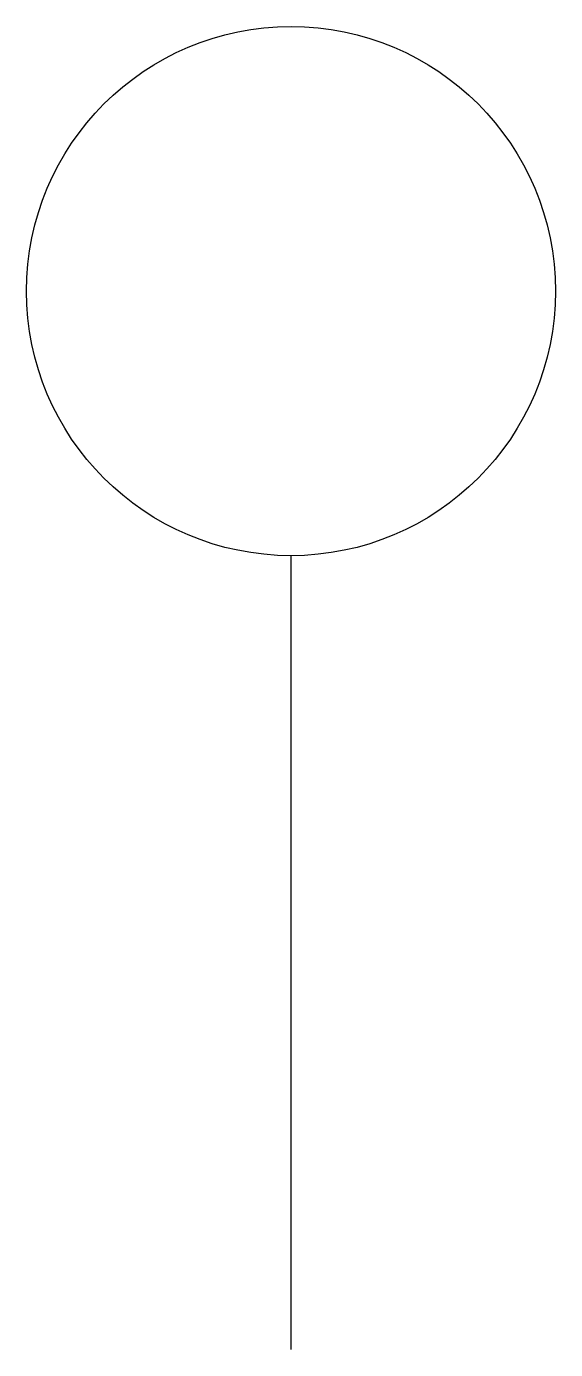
# Model space of a CAD drawing. Extents: x -0.062 to 0.062, y 0 to 0.312.
import ezdxf

# ---------------------------------------------------------------- set-up
doc = ezdxf.new("R2010")
doc.units = 0
doc.layers.get('0').update_dxf_attribs({"linetype": 'CONTINUOUS'})

msp = doc.modelspace()

# ---------------------------------------------------------------- linework, layer by layer
at = {"color": 0}
msp.add_line((0, 0), (0, 0.1875), dxfattribs=at)
msp.add_circle((0, 0.25), 0.0625, dxfattribs=at)

doc.saveas('drawing.dxf')
